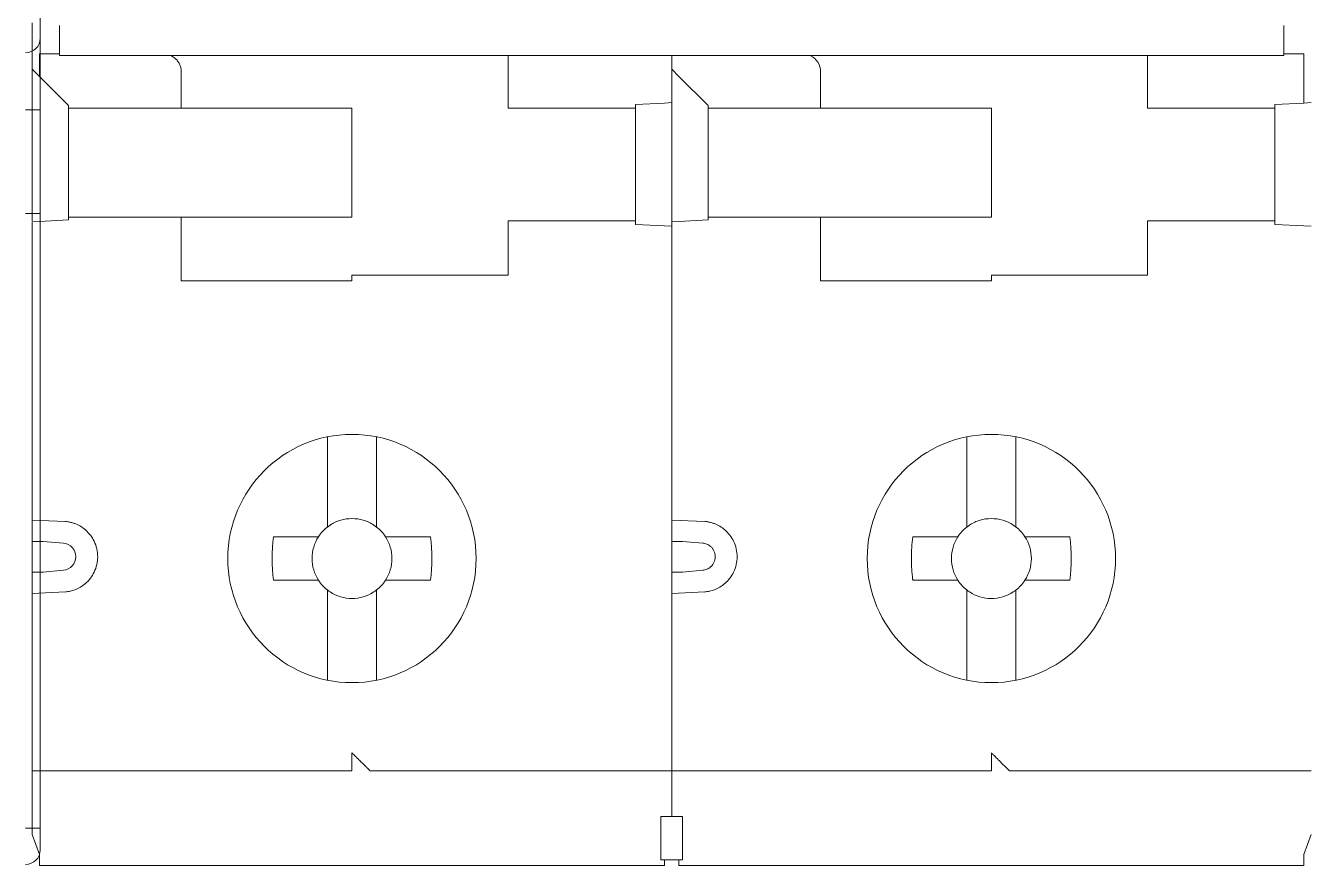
# Model space of a CAD drawing. Header units: millimetres. Extents: x 1359 to 3577, y 1336 to 3557.
# Drawn here: x 2891.61 to 2926.89, y 2687.53 to 2710.65 of the extents above; entities that cross this region are included whole.
import ezdxf

# ---------------------------------------------------------------- set-up
doc = ezdxf.new("R2010")
doc.units = ezdxf.units.MM
doc.layers.add('000-PI-Oprema', color=30, linetype='Continuous', lineweight=5)

msp = doc.modelspace()

# ---------------------------------------------------------------- linework, layer by layer
at = {"layer": '000-PI-Oprema', "color": 0, "lineweight": 0}
for p, q in [((2891.791, 2709.457), (2891.791, 2710.731)), ((2892.541, 2709.881), (2891.991, 2709.881)), ((2892.541, 2709.833), (2896.641, 2709.833)), ((2896.641, 2709.834), (2922.141, 2709.834)), ((2904.891, 2708.381), (2904.891, 2709.834)), ((2909.391, 2709.834), (2909.391, 2709.457)), ((2922.141, 2709.833), (2926.242, 2709.833)), ((2922.491, 2709.833), (2922.491, 2708.381)), ((2926.791, 2709.881), (2926.241, 2709.881)), ((2926.791, 2709.881), (2926.791, 2708.523)), ((2891.791, 2705.281), (2891.791, 2709.457)), ((2891.791, 2709.457), (2891.991, 2709.257)), ((2891.991, 2709.257), (2891.991, 2709.381)), ((2891.991, 2709.257), (2892.791, 2708.457)), ((2895.891, 2708.381), (2895.891, 2709.381)), ((2909.391, 2709.457), (2909.591, 2709.257)), ((2909.391, 2708.534), (2909.391, 2709.457)), ((2909.591, 2709.257), (2910.391, 2708.457)), ((2913.491, 2708.381), (2913.491, 2709.381)), ((2908.391, 2708.481), (2909.191, 2708.523)), ((2909.391, 2708.534), (2909.191, 2708.523)), ((2909.391, 2708.534), (2909.391, 2705.281)), ((2925.991, 2708.481), (2926.791, 2708.523)), ((2926.991, 2708.534), (2926.791, 2708.523)), ((2892.791, 2708.457), (2892.791, 2708.381)), ((2895.891, 2708.381), (2892.791, 2708.381)), ((2892.791, 2708.381), (2892.791, 2705.381)), ((2895.891, 2708.381), (2896.291, 2708.381)), ((2896.291, 2708.381), (2900.591, 2708.381)), ((2900.591, 2708.381), (2900.591, 2705.381)), ((2905.291, 2708.381), (2904.891, 2708.381)), ((2905.291, 2708.381), (2908.391, 2708.381)), ((2908.391, 2708.481), (2908.391, 2708.381)), ((2908.391, 2708.381), (2908.391, 2705.281)), ((2910.391, 2708.457), (2910.391, 2708.381)), ((2910.391, 2708.381), (2913.491, 2708.381)), ((2910.391, 2708.381), (2910.391, 2705.381)), ((2913.891, 2708.381), (2913.491, 2708.381)), ((2918.191, 2708.381), (2913.891, 2708.381)), ((2918.191, 2705.381), (2918.191, 2708.381)), ((2922.891, 2708.381), (2922.491, 2708.381)), ((2922.891, 2708.381), (2925.991, 2708.381)), ((2925.991, 2708.381), (2925.991, 2708.481)), ((2925.991, 2705.281), (2925.991, 2708.381)), ((2891.791, 2706.281), (2891.786, 2706.286)), ((2892.791, 2705.381), (2892.791, 2705.305)), ((2895.891, 2705.381), (2892.791, 2705.381)), ((2895.891, 2703.631), (2895.891, 2705.381)), ((2895.891, 2705.381), (2896.291, 2705.381)), ((2900.591, 2705.381), (2896.291, 2705.381)), ((2910.391, 2705.381), (2910.391, 2705.305)), ((2913.491, 2705.381), (2910.391, 2705.381)), ((2913.491, 2703.631), (2913.491, 2705.381)), ((2913.491, 2705.381), (2913.891, 2705.381)), ((2913.891, 2705.381), (2918.191, 2705.381)), ((2891.791, 2705.253), (2891.991, 2705.263)), ((2891.791, 2705.253), (2891.791, 2697.358)), ((2892.791, 2705.305), (2891.991, 2705.263)), ((2905.291, 2705.281), (2904.891, 2705.281)), ((2904.891, 2705.281), (2904.891, 2703.781)), ((2908.391, 2705.281), (2905.291, 2705.281)), ((2908.391, 2705.181), (2908.391, 2705.281)), ((2909.191, 2705.139), (2908.391, 2705.181)), ((2909.191, 2705.139), (2909.391, 2705.129)), ((2909.391, 2705.253), (2909.391, 2705.281)), ((2909.391, 2705.253), (2909.591, 2705.263)), ((2909.391, 2705.253), (2909.391, 2705.129)), ((2909.391, 2697.358), (2909.391, 2705.129)), ((2910.391, 2705.305), (2909.591, 2705.263)), ((2922.891, 2705.281), (2922.491, 2705.281)), ((2922.491, 2703.781), (2922.491, 2705.281)), ((2922.891, 2705.281), (2925.991, 2705.281)), ((2925.991, 2705.181), (2925.991, 2705.281)), ((2926.791, 2705.139), (2925.991, 2705.181)), ((2926.991, 2705.129), (2926.791, 2705.139)), ((2900.591, 2703.631), (2895.891, 2703.631)), ((2900.591, 2703.781), (2900.591, 2703.631)), ((2904.891, 2703.781), (2900.591, 2703.781)), ((2918.191, 2703.631), (2913.491, 2703.631)), ((2918.191, 2703.781), (2918.191, 2703.631)), ((2918.191, 2703.781), (2922.491, 2703.781)), ((2891.786, 2701.276), (2891.791, 2701.281)), ((2917.516, 2699.332), (2917.516, 2699.257)), ((2918.866, 2699.257), (2918.866, 2699.332)), ((2899.916, 2699.32), (2899.916, 2699.257)), ((2899.916, 2699.257), (2899.916, 2697.138)), ((2901.266, 2699.257), (2901.266, 2699.32)), ((2901.266, 2697.138), (2901.266, 2699.257)), ((2917.516, 2699.257), (2917.516, 2697.138)), ((2918.866, 2696.85), (2918.866, 2699.257)), ((2891.791, 2697.184), (2891.791, 2697.357)), ((2909.391, 2697.358), (2909.391, 2694.705)), ((2892.701, 2697.003), (2891.791, 2697.041)), ((2899.916, 2697.138), (2899.916, 2696.85)), ((2901.266, 2697.138), (2901.266, 2696.85)), ((2910.301, 2697.003), (2909.391, 2697.041)), ((2898.427, 2696.581), (2899.285, 2696.581)), ((2902.755, 2696.581), (2901.897, 2696.581)), ((2916.027, 2696.581), (2916.885, 2696.581)), ((2920.355, 2696.581), (2919.497, 2696.581)), ((2891.791, 2695.609), (2891.791, 2696.454)), ((2892.091, 2696.454), (2892.649, 2696.405)), ((2909.691, 2696.454), (2910.249, 2696.405)), ((2892.649, 2695.658), (2892.091, 2695.609)), ((2909.691, 2695.609), (2910.249, 2695.658)), ((2899.285, 2695.381), (2898.427, 2695.381)), ((2899.916, 2695.113), (2899.916, 2694.825)), ((2901.266, 2695.113), (2901.266, 2694.825)), ((2902.755, 2695.381), (2901.897, 2695.381)), ((2916.885, 2695.381), (2916.027, 2695.381)), ((2920.355, 2695.381), (2919.497, 2695.381)), ((2891.791, 2695.022), (2892.701, 2695.06)), ((2891.791, 2694.705), (2891.791, 2694.759)), ((2899.916, 2694.825), (2899.916, 2692.705)), ((2901.266, 2692.705), (2901.266, 2694.825)), ((2909.391, 2695.022), (2910.301, 2695.06)), ((2917.516, 2694.825), (2917.516, 2692.705)), ((2918.866, 2692.705), (2918.866, 2694.825)), ((2891.791, 2694.705), (2891.791, 2690.981)), ((2909.391, 2690.981), (2909.391, 2694.705)), ((2899.916, 2692.705), (2899.916, 2692.631)), ((2901.266, 2692.631), (2901.266, 2692.705)), ((2917.516, 2692.705), (2917.516, 2692.631)), ((2918.866, 2692.631), (2918.866, 2692.705)), ((2891.791, 2690.981), (2891.791, 2688.381)), ((2909.391, 2690.981), (2909.391, 2688.881)), ((2891.791, 2690.131), (2900.591, 2690.131)), ((2909.391, 2690.131), (2901.091, 2690.131)), ((2918.191, 2690.131), (2909.391, 2690.131)), ((2926.991, 2690.131), (2918.691, 2690.131)), ((2909.691, 2688.881), (2909.091, 2688.881)), ((2891.791, 2688.381), (2891.991, 2687.832)), ((2926.991, 2688.381), (2926.791, 2687.831)), ((2909.191, 2687.681), (2909.091, 2687.681)), ((2909.591, 2687.681), (2909.191, 2687.681)), ((2909.691, 2687.681), (2909.591, 2687.681)), ((2896.791, 2687.531), (2891.991, 2687.531)), ((2904.411, 2687.531), (2896.791, 2687.531)), ((2909.191, 2687.531), (2904.411, 2687.531)), ((2914.391, 2687.531), (2909.591, 2687.531)), ((2914.391, 2687.531), (2922.011, 2687.531)), ((2926.791, 2687.531), (2922.011, 2687.531))]:
    msp.add_line(p, q, dxfattribs=at)
at = {"layer": '000-PI-Oprema', "color": 0, "linetype": 'ByBlock', "lineweight": 0}
for p, q in [((2892.008, 2710.907), (2892.008, 2710.307)), ((2892.008, 2710.307), (2892.008, 2708.332)), ((2892.008, 2708.332), (2891.608, 2708.332)), ((2892.008, 2708.332), (2892.008, 2705.482)), ((2891.608, 2705.482), (2892.008, 2705.482)), ((2892.008, 2705.482), (2892.008, 2688.557)), ((2892.008, 2688.557), (2891.608, 2688.557)), ((2892.008, 2688.557), (2892.008, 2687.957))]:
    msp.add_line(p, q, dxfattribs=at)
at = {"layer": '000-PI-Oprema', "color": 0, "lineweight": 0}
for centre in [(2900.591, 2695.981), (2918.191, 2695.981)]:
    msp.add_circle(centre, 3.418, dxfattribs=at)
at = {"layer": '000-PI-Oprema', "color": 0, "linetype": 'ByBlock', "lineweight": 0}
for centre in [(2891.608, 2710.307), (2891.608, 2687.957)]:
    msp.add_arc(centre, 0.4, 270, 0, dxfattribs=at)
at = {"layer": '000-PI-Oprema', "color": 0, "lineweight": 0}
for centre, radius, start, end in [((2912.991, 2709.381), 0.5, 0, 64.7859), ((2900.591, 2695.981), 1.1, 123.0557, 133.0681), ((2900.591, 2695.981), 1.1, 46.9319, 56.9443), ((2918.191, 2695.981), 1.1, 123.0557, 133.0681), ((2918.191, 2695.981), 1.1, 46.9319, 56.9443), ((2900.591, 2695.981), 1.1, 136.9319, 146.9443), ((2900.591, 2695.981), 1.1, 135, 136.9319), ((2900.591, 2695.981), 1.1, 133.0681, 135), ((2900.591, 2695.981), 1.1, 33.0557, 43.0681), ((2918.191, 2695.981), 1.1, 136.9319, 146.9443), ((2918.191, 2695.981), 1.1, 135, 136.9319), ((2918.191, 2695.981), 1.1, 133.0681, 135), ((2918.191, 2695.981), 1.1, 45, 46.9319), ((2918.191, 2695.981), 1.1, 43.0681, 45), ((2918.191, 2695.981), 1.1, 33.0557, 43.0681), ((2900.591, 2695.981), 1.1, 213.0557, 223.0681), ((2900.591, 2695.981), 1.1, 223.0681, 225), ((2900.591, 2695.981), 1.1, 225, 226.9319), ((2900.591, 2695.981), 1.1, 226.9319, 236.9443), ((2900.591, 2695.981), 1.1, 303.0557, 313.0681), ((2900.591, 2695.981), 1.1, 315, 316.9319), ((2900.591, 2695.981), 1.1, 316.9319, 326.9443), ((2918.191, 2695.981), 1.1, 213.0557, 223.0681), ((2918.191, 2695.981), 1.1, 223.0681, 225), ((2918.191, 2695.981), 1.1, 225, 226.9319), ((2918.191, 2695.981), 1.1, 226.9319, 236.9443), ((2918.191, 2695.981), 1.1, 303.0557, 313.0681), ((2918.191, 2695.981), 1.1, 313.0681, 315), ((2918.191, 2695.981), 1.1, 315, 316.9319), ((2918.191, 2695.981), 1.1, 316.9319, 326.9443)]:
    msp.add_arc(centre, radius, start, end, dxfattribs=at)
for points, knots in [([(2892.541, 2709.833), (2892.541, 2709.848), (2892.541, 2709.856), (2892.541, 2710.029), (2892.541, 2710.306), (2892.541, 2710.538), (2892.541, 2710.655)], [0, 0, 0, 0, 0.206145, 0.470763, 0.735381, 1, 1, 1, 1]), ([(2926.241, 2710.655), (2926.241, 2710.538), (2926.241, 2710.306), (2926.241, 2710.029), (2926.241, 2709.856), (2926.241, 2709.848), (2926.242, 2709.833)], [0, 0, 0, 0, 0.264619, 0.529237, 0.793855, 1, 1, 1, 1]), ([(2891.991, 2709.881), (2891.991, 2709.881), (2891.991, 2709.827), (2891.991, 2709.642), (2891.991, 2709.512), (2891.991, 2709.381)], [0, 0, 0, 0, 0.5, 0.5, 1, 1, 1, 1]), ([(2895.598, 2709.833), (2895.649, 2709.806), (2895.726, 2709.764), (2895.808, 2709.664), (2895.855, 2709.577), (2895.886, 2709.481), (2895.889, 2709.414), (2895.891, 2709.381)], [0, 0, 0, 0, 0.351287, 0.528122, 0.693874, 0.849103, 1, 1, 1, 1]), ([(2891.791, 2696.454), (2891.791, 2696.571), (2891.791, 2696.805), (2891.791, 2697.083), (2891.791, 2697.181), (2891.791, 2697.219)], [0, 0, 0, 0, 0.378161, 0.755931, 1, 1, 1, 1]), ([(2892.701, 2697.003), (2892.731, 2696.999), (2892.792, 2696.992), (2892.88, 2696.971), (2892.991, 2696.935), (2893.119, 2696.872), (2893.264, 2696.767), (2893.395, 2696.63), (2893.503, 2696.453), (2893.575, 2696.251), (2893.599, 2696.031), (2893.575, 2695.812), (2893.504, 2695.61), (2893.395, 2695.433), (2893.265, 2695.295), (2893.119, 2695.19), (2892.977, 2695.122), (2892.837, 2695.077), (2892.746, 2695.066), (2892.701, 2695.06)], [0, 0, 0, 0, 0.031513, 0.062834, 0.094232, 0.152293, 0.210532, 0.279327, 0.348301, 0.424071, 0.50002, 0.57579, 0.651739, 0.720534, 0.789508, 0.847569, 0.905809, 0.95275, 1, 1, 1, 1]), ([(2901.191, 2696.903), (2901.102, 2696.961), (2901.004, 2697.006), (2900.801, 2697.066), (2900.698, 2697.081), (2900.485, 2697.081), (2900.381, 2697.066), (2900.229, 2697.021), (2900.179, 2697.002), (2900.107, 2696.969), (2900.083, 2696.957), (2900.048, 2696.938), (2900.036, 2696.931), (2900.019, 2696.921), (2900.011, 2696.916), (2900.002, 2696.91), (2899.997, 2696.907), (2899.993, 2696.906), (2899.991, 2696.903)], [0, 0, 0, 0, 0.25, 0.25, 0.5, 0.5, 0.75, 0.75, 0.875, 0.875, 0.9375, 0.9375, 0.96875, 0.96875, 0.984375, 0.992188, 0.992188, 1, 1, 1, 1]), ([(2910.301, 2697.003), (2910.331, 2696.999), (2910.392, 2696.992), (2910.48, 2696.971), (2910.591, 2696.935), (2910.719, 2696.872), (2910.864, 2696.767), (2910.995, 2696.63), (2911.103, 2696.453), (2911.175, 2696.251), (2911.199, 2696.031), (2911.175, 2695.812), (2911.104, 2695.61), (2910.995, 2695.433), (2910.865, 2695.295), (2910.719, 2695.19), (2910.577, 2695.122), (2910.437, 2695.077), (2910.346, 2695.066), (2910.301, 2695.06)], [0, 0, 0, 0, 0.031513, 0.062834, 0.094232, 0.152293, 0.210532, 0.279327, 0.348301, 0.424071, 0.50002, 0.57579, 0.651739, 0.720534, 0.789508, 0.847569, 0.905809, 0.95275, 1, 1, 1, 1]), ([(2918.791, 2696.903), (2918.702, 2696.961), (2918.604, 2697.006), (2918.401, 2697.066), (2918.298, 2697.081), (2918.085, 2697.081), (2917.981, 2697.066), (2917.829, 2697.021), (2917.779, 2697.002), (2917.707, 2696.969), (2917.683, 2696.957), (2917.648, 2696.938), (2917.636, 2696.931), (2917.619, 2696.921), (2917.611, 2696.916), (2917.602, 2696.91), (2917.597, 2696.907), (2917.593, 2696.906), (2917.591, 2696.903)], [0, 0, 0, 0, 0.25, 0.25, 0.5, 0.5, 0.75, 0.75, 0.875, 0.875, 0.9375, 0.9375, 0.96875, 0.96875, 0.984375, 0.992187, 0.992187, 1, 1, 1, 1]), ([(2899.285, 2696.581), (2899.352, 2696.581), (2899.477, 2696.581), (2899.609, 2696.581), (2899.669, 2696.581)], [0, 0, 0, 0, 0.540007, 1, 1, 1, 1]), ([(2901.513, 2695.381), (2901.629, 2695.56), (2901.691, 2695.768), (2901.691, 2696.194), (2901.629, 2696.403), (2901.513, 2696.581)], [0, 0, 0, 0, 0.5, 0.5, 1, 1, 1, 1]), ([(2916.027, 2696.581), (2916.003, 2696.382), (2915.991, 2696.182), (2915.991, 2695.881), (2915.994, 2695.781), (2916.003, 2695.631), (2916.007, 2695.581), (2916.014, 2695.506), (2916.018, 2695.468), (2916.022, 2695.425), (2916.025, 2695.403), (2916.026, 2695.394), (2916.027, 2695.387), (2916.029, 2695.384), (2916.027, 2695.381)], [0, 0, 0, 0, 0.5, 0.5, 0.75, 0.75, 0.875, 0.875, 0.9375, 0.96875, 0.984375, 0.992188, 0.992188, 1, 1, 1, 1]), ([(2917.269, 2696.581), (2917.153, 2696.403), (2917.091, 2696.195), (2917.091, 2695.769), (2917.153, 2695.56), (2917.269, 2695.381)], [0, 0, 0, 0, 0.5, 0.5, 1, 1, 1, 1]), ([(2919.113, 2695.381), (2919.229, 2695.56), (2919.291, 2695.769), (2919.291, 2696.192), (2919.23, 2696.403), (2919.113, 2696.581)], [0, 0, 0, 0, 0.5, 0.5, 1, 1, 1, 1]), ([(2891.791, 2696.454), (2891.791, 2696.454), (2891.821, 2696.454), (2891.938, 2696.454), (2892.021, 2696.454), (2892.091, 2696.454)], [0, 0, 0, 0, 0.5, 0.5, 1, 1, 1, 1]), ([(2892.649, 2696.405), (2892.741, 2696.397), (2892.83, 2696.353), (2892.955, 2696.216), (2892.991, 2696.124), (2892.991, 2695.939), (2892.955, 2695.846), (2892.83, 2695.71), (2892.741, 2695.666), (2892.649, 2695.658)], [0, 0, 0, 0, 0.25, 0.25, 0.5, 0.5, 0.75, 0.75, 1, 1, 1, 1]), ([(2909.391, 2696.454), (2909.391, 2696.454), (2909.421, 2696.454), (2909.538, 2696.454), (2909.621, 2696.454), (2909.691, 2696.454)], [0, 0, 0, 0, 0.5, 0.5, 1, 1, 1, 1]), ([(2910.249, 2695.658), (2910.269, 2695.66), (2910.307, 2695.665), (2910.363, 2695.684), (2910.415, 2695.711), (2910.467, 2695.75), (2910.516, 2695.801), (2910.572, 2695.893), (2910.604, 2696.031), (2910.572, 2696.17), (2910.516, 2696.261), (2910.454, 2696.326), (2910.365, 2696.385), (2910.288, 2696.398), (2910.249, 2696.405)], [0, 0, 0, 0, 0.053559, 0.105722, 0.157796, 0.211095, 0.279916, 0.349203, 0.500308, 0.651412, 0.720233, 0.789521, 0.894347, 1, 1, 1, 1]), ([(2891.791, 2694.759), (2891.791, 2694.763), (2891.791, 2694.787), (2891.791, 2694.961), (2891.791, 2695.253), (2891.791, 2695.49), (2891.791, 2695.609)], [0, 0, 0, 0, 0.06983, 0.379482, 0.689581, 1, 1, 1, 1]), ([(2891.791, 2695.609), (2891.791, 2695.609), (2891.824, 2695.609), (2891.935, 2695.609), (2892.013, 2695.609), (2892.091, 2695.609)], [0, 0, 0, 0, 0.5, 0.5, 1, 1, 1, 1]), ([(2909.391, 2695.609), (2909.391, 2695.609), (2909.424, 2695.609), (2909.535, 2695.609), (2909.613, 2695.609), (2909.691, 2695.609)], [0, 0, 0, 0, 0.5, 0.5, 1, 1, 1, 1]), ([(2899.285, 2695.381), (2899.353, 2695.381), (2899.477, 2695.381), (2899.609, 2695.381), (2899.669, 2695.381)], [0, 0, 0, 0, 0.54278, 1, 1, 1, 1]), ([(2899.991, 2695.059), (2900.169, 2694.943), (2900.377, 2694.882), (2900.802, 2694.881), (2901.013, 2694.943), (2901.191, 2695.059)], [0, 0, 0, 0, 0.5, 0.5, 1, 1, 1, 1]), ([(2917.591, 2695.059), (2917.769, 2694.943), (2917.977, 2694.882), (2918.402, 2694.881), (2918.613, 2694.943), (2918.791, 2695.059)], [0, 0, 0, 0, 0.5, 0.5, 1, 1, 1, 1]), ([(2900.591, 2690.631), (2900.591, 2690.61), (2900.591, 2690.568), (2900.591, 2690.506), (2900.591, 2690.435), (2900.591, 2690.355), (2900.591, 2690.276), (2900.591, 2690.21), (2900.591, 2690.165), (2900.591, 2690.137), (2900.591, 2690.133), (2900.591, 2690.131)], [0, 0, 0, 0, 0.080758, 0.160392, 0.240099, 0.368585, 0.500066, 0.628554, 0.760036, 0.877963, 1, 1, 1, 1]), ([(2901.091, 2690.131), (2901.091, 2690.132), (2901.09, 2690.133), (2901.082, 2690.14), (2901.07, 2690.152), (2901.048, 2690.175), (2901.008, 2690.215), (2900.945, 2690.278), (2900.869, 2690.354), (2900.782, 2690.44), (2900.689, 2690.534), (2900.624, 2690.599), (2900.591, 2690.631)], [0, 0, 0, 0, 0.051851, 0.10362, 0.156261, 0.210683, 0.323967, 0.445967, 0.575521, 0.712834, 0.854621, 1, 1, 1, 1]), ([(2918.191, 2690.631), (2918.191, 2690.61), (2918.191, 2690.568), (2918.191, 2690.506), (2918.191, 2690.435), (2918.191, 2690.355), (2918.191, 2690.276), (2918.191, 2690.21), (2918.191, 2690.165), (2918.191, 2690.137), (2918.191, 2690.133), (2918.191, 2690.131)], [0, 0, 0, 0, 0.080758, 0.160392, 0.240099, 0.368585, 0.500066, 0.628554, 0.760036, 0.877963, 1, 1, 1, 1]), ([(2918.191, 2690.631), (2918.212, 2690.611), (2918.249, 2690.573), (2918.302, 2690.521), (2918.345, 2690.477), (2918.402, 2690.42), (2918.47, 2690.352), (2918.547, 2690.276), (2918.609, 2690.213), (2918.656, 2690.166), (2918.686, 2690.137), (2918.689, 2690.133), (2918.691, 2690.131)], [0, 0, 0, 0, 0.090531, 0.16862, 0.234268, 0.287481, 0.430984, 0.554468, 0.680793, 0.795506, 0.900919, 1, 1, 1, 1]), ([(2909.091, 2687.681), (2909.091, 2687.73), (2909.091, 2687.795), (2909.091, 2688.059), (2909.091, 2688.319), (2909.091, 2688.881)], [0.2858647, 0.2858647, 0.2858647, 0.2858647, 0.5, 0.5, 1, 1, 1, 1]), ([(2909.691, 2687.681), (2909.691, 2687.7), (2909.691, 2687.755), (2909.691, 2687.869), (2909.691, 2688.028), (2909.691, 2688.206), (2909.691, 2688.393), (2909.691, 2688.518), (2909.691, 2688.881)], [0.287427, 0.287427, 0.287427, 0.287427, 0.3699948, 0.5001298, 0.629921, 0.7600558, 0.879771, 1, 1, 1, 1]), ([(2891.991, 2687.531), (2891.991, 2687.532), (2891.991, 2687.534), (2891.991, 2687.546), (2891.991, 2687.569), (2891.991, 2687.61), (2891.991, 2687.675), (2891.991, 2687.75), (2891.991, 2687.805), (2891.991, 2687.832)], [0, 0, 0, 0, 0.0807576, 0.160392, 0.2400995, 0.3685854, 0.5000663, 0.6285535, 0.7387531, 0.7387531, 0.7387531, 0.7387531]), ([(2909.191, 2687.531), (2909.191, 2687.54), (2909.191, 2687.557), (2909.191, 2687.625), (2909.191, 2687.68), (2909.191, 2687.681)], [0, 0, 0, 0, 0.494587, 0.989166, 1, 1, 1, 1]), ([(2909.591, 2687.681), (2909.591, 2687.68), (2909.591, 2687.625), (2909.591, 2687.557), (2909.591, 2687.54), (2909.591, 2687.531)], [0, 0, 0, 0, 0.010834, 0.505413, 1, 1, 1, 1]), ([(2926.791, 2687.531), (2926.791, 2687.531), (2926.791, 2687.585), (2926.791, 2687.722), (2926.791, 2687.774), (2926.791, 2687.831)], [0, 0, 0, 0, 0.5, 0.5, 0.737757, 0.737757, 0.737757, 0.737757])]:
    msp.add_open_spline(points, degree=3, knots=knots, dxfattribs=at)
for points in [[(2917.516, 2697.138), (2917.516, 2697.1), (2917.516, 2697.061), (2917.516, 2696.85)], [(2898.427, 2696.581), (2898.379, 2696.183), (2898.379, 2695.78), (2898.427, 2695.381)], [(2899.669, 2696.581), (2899.553, 2696.403), (2899.491, 2696.194), (2899.491, 2695.981)], [(2901.342, 2696.785), (2901.351, 2696.776), (2901.36, 2696.768), (2901.369, 2696.759)], [(2901.369, 2696.759), (2901.378, 2696.75), (2901.386, 2696.741), (2901.395, 2696.732)], [(2901.897, 2696.581), (2901.774, 2696.581), (2901.647, 2696.581), (2901.513, 2696.581)], [(2902.755, 2695.381), (2902.803, 2695.78), (2902.803, 2696.183), (2902.755, 2696.581)], [(2916.885, 2696.581), (2917.009, 2696.581), (2917.135, 2696.581), (2917.269, 2696.581)], [(2919.497, 2696.581), (2919.374, 2696.581), (2919.247, 2696.581), (2919.113, 2696.581)], [(2920.355, 2696.581), (2920.403, 2696.183), (2920.403, 2695.78), (2920.355, 2695.381)], [(2899.491, 2695.981), (2899.491, 2695.77), (2899.554, 2695.559), (2899.669, 2695.381)], [(2901.369, 2695.203), (2901.36, 2695.195), (2901.351, 2695.186), (2901.342, 2695.178)], [(2901.513, 2695.381), (2901.647, 2695.381), (2901.774, 2695.381), (2901.897, 2695.381)], [(2916.885, 2695.381), (2917.009, 2695.381), (2917.135, 2695.381), (2917.269, 2695.381)], [(2917.516, 2695.113), (2917.516, 2694.901), (2917.516, 2694.863), (2917.516, 2694.825)], [(2918.866, 2695.113), (2918.866, 2694.901), (2918.866, 2694.863), (2918.866, 2694.825)], [(2919.113, 2695.381), (2919.247, 2695.381), (2919.374, 2695.381), (2919.497, 2695.381)]]:
    msp.add_open_spline(points, degree=3, dxfattribs=at)

doc.saveas('drawing.dxf')
